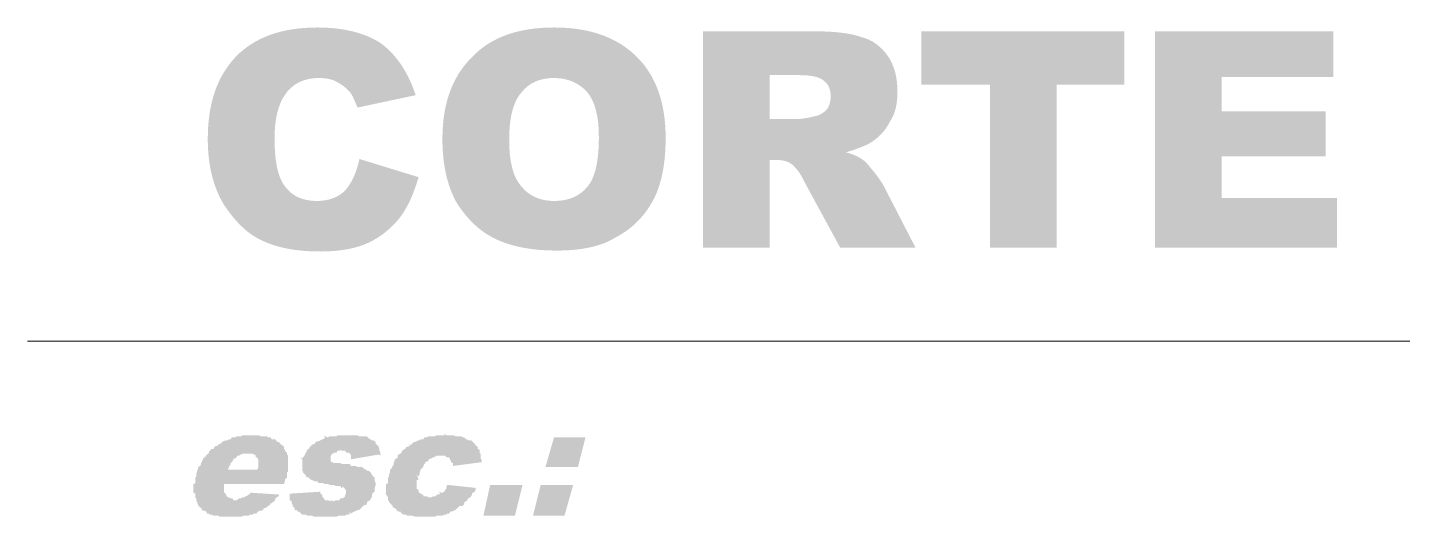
# Model space of a CAD drawing. Header units: millimetres. Extents: x 2928 to 3112, y 1220 to 1280.
# Drawn here: x 3069.379 to 3071.763, y 1231.516 to 1232.364 of the extents above; entities that cross this region are included whole.
import ezdxf

# ---------------------------------------------------------------- set-up
doc = ezdxf.new("R2010")
doc.units = ezdxf.units.MM

msp = doc.modelspace()

# ---------------------------------------------------------------- hatches: boundary and pattern name
at = {"true_color": 0x000007}
h = msp.add_hatch(color=7, dxfattribs=at)
edge = h.paths.add_edge_path()
edge.add_line((3069.95443, 1232.13576), (3070.05698, 1232.10434))
edge.add_spline(control_points=[(3070.05698, 1232.10434), (3070.04871, 1232.07622), (3070.03878, 1232.05307), (3070.0239, 1232.03322), (3070.0239, 1232.03322), (3070.00901, 1232.01502), (3069.99082, 1232.00014), (3069.96931, 1231.99021), (3069.96931, 1231.99021), (3069.94781, 1231.98029), (3069.91969, 1231.97533), (3069.88661, 1231.97533), (3069.88661, 1231.97533), (3069.84526, 1231.97533), (3069.81218, 1231.98194), (3069.78738, 1231.99352), (3069.78738, 1231.99352), (3069.76091, 1232.0051), (3069.73941, 1232.0266), (3069.71956, 1232.05637), (3069.71956, 1232.05637), (3069.70137, 1232.08615), (3069.69144, 1232.12419), (3069.69144, 1232.1705), (3069.69144, 1232.1705), (3069.69144, 1232.23335), (3069.70798, 1232.27966), (3069.74106, 1232.3144), (3069.74106, 1232.3144), (3069.77414, 1232.34748), (3069.82045, 1232.36402), (3069.88165, 1232.36402), (3069.88165, 1232.36402), (3069.92796, 1232.36402), (3069.96601, 1232.35409), (3069.99247, 1232.3359), (3069.99247, 1232.3359), (3070.01893, 1232.31605), (3070.03878, 1232.28628), (3070.05201, 1232.24658)], knot_values=[0, 0, 0, 0, 0.025, 0.025, 0.025, 0.025, 0.05, 0.05, 0.05, 0.05, 0.075, 0.075, 0.075, 0.075, 0.1, 0.1, 0.1, 0.1, 0.125, 0.125, 0.125, 0.125, 0.15, 0.15, 0.15, 0.15, 0.175, 0.175, 0.175, 0.175, 0.2, 0.2, 0.2, 0.2, 0.225, 0.225, 0.225, 0.225, 1, 1, 1, 1], degree=3, periodic=0)
edge.add_line((3070.05201, 1232.24658), (3069.95112, 1232.22508))
edge.add_spline(control_points=[(3069.95112, 1232.22508), (3069.94616, 1232.23666), (3069.94285, 1232.24493), (3069.93954, 1232.24989), (3069.93954, 1232.24989), (3069.93293, 1232.25816), (3069.92466, 1232.26478), (3069.91473, 1232.26974), (3069.91473, 1232.26974), (3069.90646, 1232.2747), (3069.89488, 1232.27635), (3069.88331, 1232.27635), (3069.88331, 1232.27635), (3069.8585, 1232.27635), (3069.83699, 1232.26643), (3069.82376, 1232.24493), (3069.82376, 1232.24493), (3069.81384, 1232.23004), (3069.80722, 1232.20523), (3069.80722, 1232.17215), (3069.80722, 1232.17215), (3069.80722, 1232.12915), (3069.81384, 1232.10103), (3069.82707, 1232.08615), (3069.82707, 1232.08615), (3069.83865, 1232.07126), (3069.85684, 1232.06299), (3069.88, 1232.06299), (3069.88, 1232.06299), (3069.9015, 1232.06299), (3069.91804, 1232.06961), (3069.92962, 1232.08118), (3069.92962, 1232.08118), (3069.9412, 1232.09441), (3069.94947, 1232.11261), (3069.95443, 1232.13576)], knot_values=[0, 0, 0, 0, 0.0277778, 0.0277778, 0.0277778, 0.0277778, 0.0555556, 0.0555556, 0.0555556, 0.0555556, 0.0833333, 0.0833333, 0.0833333, 0.0833333, 0.1111111, 0.1111111, 0.1111111, 0.1111111, 0.1388889, 0.1388889, 0.1388889, 0.1388889, 0.1666667, 0.1666667, 0.1666667, 0.1666667, 0.1944444, 0.1944444, 0.1944444, 0.1944444, 0.2222222, 0.2222222, 0.2222222, 0.2222222, 1, 1, 1, 1], degree=3, periodic=0)
edge = h.paths.add_edge_path()
edge.add_spline(control_points=[(3070.09832, 1232.1705), (3070.09832, 1232.2317), (3070.11486, 1232.27801), (3070.1496, 1232.31274), (3070.1496, 1232.31274), (3070.18268, 1232.34748), (3070.23064, 1232.36402), (3070.29184, 1232.36402), (3070.29184, 1232.36402), (3070.35304, 1232.36402), (3070.401, 1232.34748), (3070.43574, 1232.31274), (3070.43574, 1232.31274), (3070.46882, 1232.27966), (3070.48536, 1232.23335), (3070.48536, 1232.17215), (3070.48536, 1232.17215), (3070.48536, 1232.12915), (3070.47874, 1232.09276), (3070.46386, 1232.06464), (3070.46386, 1232.06464), (3070.44897, 1232.03653), (3070.42747, 1232.01502), (3070.39935, 1232.00014), (3070.39935, 1232.00014), (3070.37289, 1231.9836), (3070.33815, 1231.97698), (3070.2968, 1231.97698), (3070.2968, 1231.97698), (3070.2538, 1231.97698), (3070.21907, 1231.9836), (3070.19095, 1231.99683), (3070.19095, 1231.99683), (3070.16283, 1232.01006), (3070.14133, 1232.03156), (3070.12313, 1232.05968), (3070.12313, 1232.05968), (3070.10659, 1232.08945), (3070.09832, 1232.12584), (3070.09832, 1232.1705)], knot_values=[0, 0, 0, 0, 0.025, 0.025, 0.025, 0.025, 0.05, 0.05, 0.05, 0.05, 0.075, 0.075, 0.075, 0.075, 0.1, 0.1, 0.1, 0.1, 0.125, 0.125, 0.125, 0.125, 0.15, 0.15, 0.15, 0.15, 0.175, 0.175, 0.175, 0.175, 0.2, 0.2, 0.2, 0.2, 0.225, 0.225, 0.225, 0.225, 1, 1, 1, 1], degree=3, periodic=0)
edge = h.paths.add_edge_path()
edge.add_spline(control_points=[(3070.2141, 1232.16884), (3070.2141, 1232.1308), (3070.22072, 1232.10434), (3070.23561, 1232.0878), (3070.23561, 1232.0878), (3070.24884, 1232.07126), (3070.26869, 1232.06299), (3070.29184, 1232.06299), (3070.29184, 1232.06299), (3070.31665, 1232.06299), (3070.3365, 1232.07126), (3070.34973, 1232.0878), (3070.34973, 1232.0878), (3070.36296, 1232.10268), (3070.36958, 1232.13246), (3070.36958, 1232.17381), (3070.36958, 1232.17381), (3070.36958, 1232.21019), (3070.36296, 1232.235), (3070.34973, 1232.25154), (3070.34973, 1232.25154), (3070.33485, 1232.26808), (3070.315, 1232.27635), (3070.29184, 1232.27635), (3070.29184, 1232.27635), (3070.26703, 1232.27635), (3070.24884, 1232.26808), (3070.23561, 1232.25154), (3070.23561, 1232.25154), (3070.22072, 1232.235), (3070.2141, 1232.20689), (3070.2141, 1232.16884)], knot_values=[0, 0, 0, 0, 0.03125, 0.03125, 0.03125, 0.03125, 0.0625, 0.0625, 0.0625, 0.0625, 0.09375, 0.09375, 0.09375, 0.09375, 0.125, 0.125, 0.125, 0.125, 0.15625, 0.15625, 0.15625, 0.15625, 0.1875, 0.1875, 0.1875, 0.1875, 0.21875, 0.21875, 0.21875, 0.21875, 1, 1, 1, 1], degree=3, periodic=0)
edge = h.paths.add_edge_path()
edge.add_line((3070.54986, 1231.98194), (3070.54986, 1232.3574))
edge.add_line((3070.54986, 1232.3574), (3070.74338, 1232.3574))
edge.add_spline(control_points=[(3070.74338, 1232.3574), (3070.77811, 1232.3574), (3070.80623, 1232.35409), (3070.82443, 1232.34748), (3070.82443, 1232.34748), (3070.84427, 1232.34251), (3070.85916, 1232.33094), (3070.87074, 1232.3144), (3070.87074, 1232.3144), (3070.88232, 1232.29786), (3070.88728, 1232.27635), (3070.88728, 1232.2532), (3070.88728, 1232.2532), (3070.88728, 1232.2317), (3070.88397, 1232.21516), (3070.87405, 1232.20027), (3070.87405, 1232.20027), (3070.86578, 1232.18373), (3070.8542, 1232.17215), (3070.83766, 1232.16223), (3070.83766, 1232.16223), (3070.82773, 1232.15727), (3070.8145, 1232.1523), (3070.79796, 1232.14734), (3070.79796, 1232.14734), (3070.81119, 1232.14403), (3070.82112, 1232.13907), (3070.82773, 1232.13411), (3070.82773, 1232.13411), (3070.8327, 1232.1308), (3070.83766, 1232.12419), (3070.84593, 1232.11426), (3070.84593, 1232.11426), (3070.8542, 1232.10434), (3070.85916, 1232.09607), (3070.86247, 1232.09111)], knot_values=[0, 0, 0, 0, 0.0277778, 0.0277778, 0.0277778, 0.0277778, 0.0555556, 0.0555556, 0.0555556, 0.0555556, 0.0833333, 0.0833333, 0.0833333, 0.0833333, 0.1111111, 0.1111111, 0.1111111, 0.1111111, 0.1388889, 0.1388889, 0.1388889, 0.1388889, 0.1666667, 0.1666667, 0.1666667, 0.1666667, 0.1944444, 0.1944444, 0.1944444, 0.1944444, 0.2222222, 0.2222222, 0.2222222, 0.2222222, 1, 1, 1, 1], degree=3, periodic=0)
edge.add_line((3070.86247, 1232.09111), (3070.9187, 1231.98194))
edge.add_line((3070.9187, 1231.98194), (3070.78804, 1231.98194))
edge.add_line((3070.78804, 1231.98194), (3070.72519, 1232.09772))
edge.add_spline(control_points=[(3070.72519, 1232.09772), (3070.71857, 1232.11261), (3070.7103, 1232.12088), (3070.70534, 1232.12584), (3070.70534, 1232.12584), (3070.69707, 1232.13246), (3070.68714, 1232.13411), (3070.67722, 1232.13411)], knot_values=[0, 0, 0, 0, 0.125, 0.125, 0.125, 0.125, 1, 1, 1, 1], degree=3, periodic=0)
edge.add_line((3070.67722, 1232.13411), (3070.66564, 1232.13411))
edge.add_line((3070.66564, 1232.13411), (3070.66564, 1231.98194))
edge.add_line((3070.66564, 1231.98194), (3070.54986, 1231.98194))
edge = h.paths.add_edge_path()
edge.add_line((3070.66564, 1232.20523), (3070.71526, 1232.20523))
edge.add_spline(control_points=[(3070.71526, 1232.20523), (3070.72022, 1232.20523), (3070.73015, 1232.20689), (3070.74503, 1232.21019), (3070.74503, 1232.21019), (3070.7533, 1232.21185), (3070.75992, 1232.21681), (3070.76488, 1232.22177), (3070.76488, 1232.22177), (3070.76984, 1232.22839), (3070.7715, 1232.23666), (3070.7715, 1232.24493), (3070.7715, 1232.24493), (3070.7715, 1232.25651), (3070.76819, 1232.26478), (3070.75992, 1232.27139), (3070.75992, 1232.27139), (3070.7533, 1232.27801), (3070.73842, 1232.28132), (3070.71692, 1232.28132)], knot_values=[0, 0, 0, 0, 0.05, 0.05, 0.05, 0.05, 0.1, 0.1, 0.1, 0.1, 0.15, 0.15, 0.15, 0.15, 0.2, 0.2, 0.2, 0.2, 1, 1, 1, 1], degree=3, periodic=0)
edge.add_line((3070.71692, 1232.28132), (3070.66564, 1232.28132))
edge.add_line((3070.66564, 1232.28132), (3070.66564, 1232.20523))
h.paths.add_polyline_path([(3070.92863, 1232.3574), (3071.28093, 1232.3574), (3071.28093, 1232.26478), (3071.16349, 1232.26478), (3071.16349, 1231.98194), (3071.04771, 1231.98194), (3071.04771, 1232.26478), (3070.92863, 1232.26478)])
h.paths.add_polyline_path([(3071.33385, 1232.3574), (3071.64315, 1232.3574), (3071.64315, 1232.27801), (3071.44963, 1232.27801), (3071.44963, 1232.21846), (3071.62992, 1232.21846), (3071.62992, 1232.14073), (3071.44963, 1232.14073), (3071.44963, 1232.06795), (3071.64977, 1232.06795), (3071.64977, 1231.98194), (3071.33385, 1231.98194)])
h.paths.add_polyline_path([(3071.88629, 1232.3574), (3072.00207, 1232.3574), (3072.00207, 1232.07457), (3072.18235, 1232.07457), (3072.18235, 1231.98194), (3071.88629, 1231.98194)])
edge = h.paths.add_edge_path()
edge.add_spline(control_points=[(3072.22039, 1232.1705), (3072.22039, 1232.2317), (3072.23693, 1232.27801), (3072.27167, 1232.31274), (3072.27167, 1232.31274), (3072.30475, 1232.34748), (3072.35271, 1232.36402), (3072.41391, 1232.36402), (3072.41391, 1232.36402), (3072.47511, 1232.36402), (3072.52473, 1232.34748), (3072.55781, 1232.31274), (3072.55781, 1232.31274), (3072.59089, 1232.27966), (3072.60908, 1232.23335), (3072.60908, 1232.17215), (3072.60908, 1232.17215), (3072.60908, 1232.12915), (3072.60081, 1232.09276), (3072.58592, 1232.06464), (3072.58592, 1232.06464), (3072.57104, 1232.03653), (3072.54954, 1232.01502), (3072.52307, 1232.00014), (3072.52307, 1232.00014), (3072.49495, 1231.9836), (3072.46022, 1231.97698), (3072.41887, 1231.97698), (3072.41887, 1231.97698), (3072.37587, 1231.97698), (3072.34113, 1231.9836), (3072.31302, 1231.99683), (3072.31302, 1231.99683), (3072.2849, 1232.01006), (3072.2634, 1232.03156), (3072.2452, 1232.05968), (3072.2452, 1232.05968), (3072.22866, 1232.08945), (3072.22039, 1232.12584), (3072.22039, 1232.1705)], knot_values=[0, 0, 0, 0, 0.025, 0.025, 0.025, 0.025, 0.05, 0.05, 0.05, 0.05, 0.075, 0.075, 0.075, 0.075, 0.1, 0.1, 0.1, 0.1, 0.125, 0.125, 0.125, 0.125, 0.15, 0.15, 0.15, 0.15, 0.175, 0.175, 0.175, 0.175, 0.2, 0.2, 0.2, 0.2, 0.225, 0.225, 0.225, 0.225, 1, 1, 1, 1], degree=3, periodic=0)
edge = h.paths.add_edge_path()
edge.add_spline(control_points=[(3072.33617, 1232.16884), (3072.33617, 1232.1308), (3072.34279, 1232.10434), (3072.35767, 1232.0878), (3072.35767, 1232.0878), (3072.3709, 1232.07126), (3072.39075, 1232.06299), (3072.41391, 1232.06299), (3072.41391, 1232.06299), (3072.43872, 1232.06299), (3072.45857, 1232.07126), (3072.4718, 1232.0878), (3072.4718, 1232.0878), (3072.48503, 1232.10268), (3072.4933, 1232.13246), (3072.4933, 1232.17381), (3072.4933, 1232.17381), (3072.4933, 1232.21019), (3072.48503, 1232.235), (3072.4718, 1232.25154), (3072.4718, 1232.25154), (3072.45691, 1232.26808), (3072.43706, 1232.27635), (3072.41391, 1232.27635), (3072.41391, 1232.27635), (3072.39075, 1232.27635), (3072.3709, 1232.26808), (3072.35767, 1232.25154), (3072.35767, 1232.25154), (3072.34279, 1232.235), (3072.33617, 1232.20689), (3072.33617, 1232.16884)], knot_values=[0, 0, 0, 0, 0.03125, 0.03125, 0.03125, 0.03125, 0.0625, 0.0625, 0.0625, 0.0625, 0.09375, 0.09375, 0.09375, 0.09375, 0.125, 0.125, 0.125, 0.125, 0.15625, 0.15625, 0.15625, 0.15625, 0.1875, 0.1875, 0.1875, 0.1875, 0.21875, 0.21875, 0.21875, 0.21875, 1, 1, 1, 1], degree=3, periodic=0)
h.paths.add_polyline_path([(3072.67193, 1232.3574), (3072.77944, 1232.3574), (3072.92003, 1232.15065), (3072.92003, 1232.3574), (3073.02919, 1232.3574), (3073.02919, 1231.98194), (3072.92003, 1231.98194), (3072.77944, 1232.18869), (3072.77944, 1231.98194), (3072.67193, 1231.98194)])
edge = h.paths.add_edge_path()
edge.add_line((3073.29548, 1232.11757), (3073.29548, 1232.19696))
edge.add_line((3073.29548, 1232.19696), (3073.47412, 1232.19696))
edge.add_line((3073.47412, 1232.19696), (3073.47412, 1232.03653))
edge.add_spline(control_points=[(3073.47412, 1232.03653), (3073.43938, 1232.01337), (3073.40961, 1231.99683), (3073.38315, 1231.98856), (3073.38315, 1231.98856), (3073.35668, 1231.98029), (3073.32526, 1231.97698), (3073.28887, 1231.97698), (3073.28887, 1231.97698), (3073.24421, 1231.97698), (3073.20782, 1231.9836), (3073.17971, 1231.99848), (3073.17971, 1231.99848), (3073.15324, 1232.01502), (3073.13009, 1232.03653), (3073.1152, 1232.0663), (3073.1152, 1232.0663), (3073.10031, 1232.09607), (3073.09204, 1232.1308), (3073.09204, 1232.1705), (3073.09204, 1232.1705), (3073.09204, 1232.21019), (3073.10031, 1232.24658), (3073.11685, 1232.27635), (3073.11685, 1232.27635), (3073.13505, 1232.30613), (3073.15986, 1232.32928), (3073.19128, 1232.34582), (3073.19128, 1232.34582), (3073.21775, 1232.3574), (3073.25083, 1232.36402), (3073.29383, 1232.36402), (3073.29383, 1232.36402), (3073.33518, 1232.36402), (3073.36661, 1232.36071), (3073.38645, 1232.35244), (3073.38645, 1232.35244), (3073.40796, 1232.34417), (3073.4245, 1232.33259), (3073.43773, 1232.3177), (3073.43773, 1232.3177), (3073.45096, 1232.30116), (3073.46254, 1232.28132), (3073.46915, 1232.25816)], knot_values=[0, 0, 0, 0, 0.0227273, 0.0227273, 0.0227273, 0.0227273, 0.0454545, 0.0454545, 0.0454545, 0.0454545, 0.0681818, 0.0681818, 0.0681818, 0.0681818, 0.0909091, 0.0909091, 0.0909091, 0.0909091, 0.1136364, 0.1136364, 0.1136364, 0.1136364, 0.1363636, 0.1363636, 0.1363636, 0.1363636, 0.1590909, 0.1590909, 0.1590909, 0.1590909, 0.1818182, 0.1818182, 0.1818182, 0.1818182, 0.2045455, 0.2045455, 0.2045455, 0.2045455, 0.2272727, 0.2272727, 0.2272727, 0.2272727, 1, 1, 1, 1], degree=3, periodic=0)
edge.add_line((3073.46915, 1232.25816), (3073.35668, 1232.23831))
edge.add_spline(control_points=[(3073.35668, 1232.23831), (3073.35172, 1232.25154), (3073.3451, 1232.26312), (3073.33353, 1232.26974), (3073.33353, 1232.26974), (3073.32195, 1232.27801), (3073.30872, 1232.28132), (3073.29218, 1232.28132), (3073.29218, 1232.28132), (3073.26571, 1232.28132), (3073.24586, 1232.27305), (3073.23098, 1232.25485), (3073.23098, 1232.25485), (3073.21609, 1232.23666), (3073.20782, 1232.21019), (3073.20782, 1232.1705), (3073.20782, 1232.1705), (3073.20782, 1232.1308), (3073.21609, 1232.10103), (3073.23098, 1232.08449), (3073.23098, 1232.08449), (3073.24586, 1232.0663), (3073.26737, 1232.05803), (3073.29548, 1232.05803), (3073.29548, 1232.05803), (3073.30706, 1232.05803), (3073.32029, 1232.05968), (3073.33187, 1232.06464), (3073.33187, 1232.06464), (3073.34345, 1232.06795), (3073.35668, 1232.07457), (3073.37157, 1232.08284)], knot_values=[0, 0, 0, 0, 0.03125, 0.03125, 0.03125, 0.03125, 0.0625, 0.0625, 0.0625, 0.0625, 0.09375, 0.09375, 0.09375, 0.09375, 0.125, 0.125, 0.125, 0.125, 0.15625, 0.15625, 0.15625, 0.15625, 0.1875, 0.1875, 0.1875, 0.1875, 0.21875, 0.21875, 0.21875, 0.21875, 1, 1, 1, 1], degree=3, periodic=0)
edge.add_line((3073.37157, 1232.08284), (3073.37157, 1232.11757))
edge.add_line((3073.37157, 1232.11757), (3073.29548, 1232.11757))
h.paths.add_polyline_path([(3073.54689, 1232.3574), (3073.66267, 1232.3574), (3073.66267, 1231.98194), (3073.54689, 1231.98194)])
h.paths.add_polyline_path([(3073.72056, 1232.3574), (3074.0712, 1232.3574), (3074.0712, 1232.26478), (3073.95377, 1232.26478), (3073.95377, 1231.98194), (3073.83799, 1231.98194), (3073.83799, 1232.26478), (3073.72056, 1232.26478)])
edge = h.paths.add_edge_path()
edge.add_line((3074.36727, 1232.3574), (3074.48305, 1232.3574))
edge.add_line((3074.48305, 1232.3574), (3074.48305, 1232.13411))
edge.add_spline(control_points=[(3074.48305, 1232.13411), (3074.48305, 1232.11261), (3074.47974, 1232.09111), (3074.47312, 1232.07126), (3074.47312, 1232.07126), (3074.46651, 1232.05141), (3074.45493, 1232.03487), (3074.44004, 1232.01999), (3074.44004, 1232.01999), (3074.42516, 1232.0051), (3074.41027, 1231.99518), (3074.39373, 1231.98856), (3074.39373, 1231.98856), (3074.37223, 1231.98029), (3074.34411, 1231.97533), (3074.31269, 1231.97533), (3074.31269, 1231.97533), (3074.29449, 1231.97533), (3074.27465, 1231.97698), (3074.25314, 1231.98029), (3074.25314, 1231.98029), (3074.23164, 1231.98194), (3074.21345, 1231.98691), (3074.19856, 1231.99518), (3074.19856, 1231.99518), (3074.18533, 1232.00345), (3074.1721, 1232.01337), (3074.15887, 1232.0266), (3074.15887, 1232.0266), (3074.14729, 1232.04149), (3074.13902, 1232.05637), (3074.13571, 1232.07126), (3074.13571, 1232.07126), (3074.12744, 1232.09441), (3074.12413, 1232.11592), (3074.12413, 1232.13411)], knot_values=[0, 0, 0, 0, 0.0277778, 0.0277778, 0.0277778, 0.0277778, 0.0555556, 0.0555556, 0.0555556, 0.0555556, 0.0833333, 0.0833333, 0.0833333, 0.0833333, 0.1111111, 0.1111111, 0.1111111, 0.1111111, 0.1388889, 0.1388889, 0.1388889, 0.1388889, 0.1666667, 0.1666667, 0.1666667, 0.1666667, 0.1944444, 0.1944444, 0.1944444, 0.1944444, 0.2222222, 0.2222222, 0.2222222, 0.2222222, 1, 1, 1, 1], degree=3, periodic=0)
edge.add_line((3074.12413, 1232.13411), (3074.12413, 1232.3574))
edge.add_line((3074.12413, 1232.3574), (3074.23991, 1232.3574))
edge.add_line((3074.23991, 1232.3574), (3074.23991, 1232.12915))
edge.add_spline(control_points=[(3074.23991, 1232.12915), (3074.23991, 1232.10765), (3074.24487, 1232.09276), (3074.25645, 1232.08118), (3074.25645, 1232.08118), (3074.26803, 1232.06961), (3074.28292, 1232.06299), (3074.30442, 1232.06299), (3074.30442, 1232.06299), (3074.32427, 1232.06299), (3074.33915, 1232.06961), (3074.35073, 1232.08118), (3074.35073, 1232.08118), (3074.36231, 1232.09111), (3074.36727, 1232.10765), (3074.36727, 1232.12915)], knot_values=[0, 0, 0, 0, 0.0625, 0.0625, 0.0625, 0.0625, 0.125, 0.125, 0.125, 0.125, 0.1875, 0.1875, 0.1875, 0.1875, 1, 1, 1, 1], degree=3, periodic=0)
edge.add_line((3074.36727, 1232.12915), (3074.36727, 1232.3574))
edge = h.paths.add_edge_path()
edge.add_line((3074.56079, 1232.3574), (3074.7328, 1232.3574))
edge.add_spline(control_points=[(3074.7328, 1232.3574), (3074.76753, 1232.3574), (3074.794, 1232.35244), (3074.8155, 1232.34417), (3074.8155, 1232.34417), (3074.837, 1232.33424), (3074.85354, 1232.32101), (3074.86677, 1232.30447), (3074.86677, 1232.30447), (3074.88166, 1232.28628), (3074.89158, 1232.26643), (3074.89655, 1232.24327), (3074.89655, 1232.24327), (3074.90316, 1232.22177), (3074.90647, 1232.19696), (3074.90647, 1232.1705), (3074.90647, 1232.1705), (3074.90647, 1232.1308), (3074.90151, 1232.09938), (3074.89324, 1232.07788), (3074.89324, 1232.07788), (3074.88331, 1232.05637), (3074.87008, 1232.03818), (3074.8552, 1232.02329), (3074.8552, 1232.02329), (3074.83866, 1232.00841), (3074.82046, 1231.99848), (3074.80227, 1231.99352), (3074.80227, 1231.99352), (3074.77746, 1231.98691), (3074.7543, 1231.98194), (3074.7328, 1231.98194)], knot_values=[0, 0, 0, 0, 0.03125, 0.03125, 0.03125, 0.03125, 0.0625, 0.0625, 0.0625, 0.0625, 0.09375, 0.09375, 0.09375, 0.09375, 0.125, 0.125, 0.125, 0.125, 0.15625, 0.15625, 0.15625, 0.15625, 0.1875, 0.1875, 0.1875, 0.1875, 0.21875, 0.21875, 0.21875, 0.21875, 1, 1, 1, 1], degree=3, periodic=0)
edge.add_line((3074.7328, 1231.98194), (3074.56079, 1231.98194))
edge.add_line((3074.56079, 1231.98194), (3074.56079, 1232.3574))
edge = h.paths.add_edge_path()
edge.add_line((3074.67656, 1232.27305), (3074.67656, 1232.06795))
edge.add_line((3074.67656, 1232.06795), (3074.70634, 1232.06795))
edge.add_spline(control_points=[(3074.70634, 1232.06795), (3074.72949, 1232.06795), (3074.74769, 1232.07126), (3074.75761, 1232.07622), (3074.75761, 1232.07622), (3074.76753, 1232.08118), (3074.7758, 1232.09111), (3074.78077, 1232.10434), (3074.78077, 1232.10434), (3074.78738, 1232.11757), (3074.78904, 1232.13907), (3074.78904, 1232.16884), (3074.78904, 1232.16884), (3074.78904, 1232.20854), (3074.78407, 1232.23666), (3074.77084, 1232.24989), (3074.77084, 1232.24989), (3074.75761, 1232.26478), (3074.73611, 1232.27305), (3074.70634, 1232.27305)], knot_values=[0, 0, 0, 0, 0.05, 0.05, 0.05, 0.05, 0.1, 0.1, 0.1, 0.1, 0.15, 0.15, 0.15, 0.15, 0.2, 0.2, 0.2, 0.2, 1, 1, 1, 1], degree=3, periodic=0)
edge.add_line((3074.70634, 1232.27305), (3074.67656, 1232.27305))
h.paths.add_polyline_path([(3074.97097, 1232.3574), (3075.08841, 1232.3574), (3075.08841, 1231.98194), (3074.97097, 1231.98194)])
h.paths.add_polyline_path([(3075.17111, 1232.3574), (3075.28027, 1232.3574), (3075.42086, 1232.15065), (3075.42086, 1232.3574), (3075.53002, 1232.3574), (3075.53002, 1231.98194), (3075.42086, 1231.98194), (3075.28027, 1232.18869), (3075.28027, 1231.98194), (3075.17111, 1231.98194)])
h.paths.add_polyline_path([(3075.83766, 1232.0448), (3075.70535, 1232.0448), (3075.68715, 1231.98194), (3075.56806, 1231.98194), (3075.71031, 1232.3574), (3075.83601, 1232.3574), (3075.9766, 1231.98194), (3075.85586, 1231.98194)])
h.paths.add_polyline_path([(3075.81285, 1232.12584), (3075.7715, 1232.25981), (3075.73016, 1232.12584)])
h.paths.add_polyline_path([(3076.01299, 1232.3574), (3076.12877, 1232.3574), (3076.12877, 1232.07457), (3076.31071, 1232.07457), (3076.31071, 1231.98194), (3076.01299, 1231.98194)])
h = msp.add_hatch(color=7, dxfattribs=at)
h.paths.add_polyline_path([(3069.82376, 1231.57175), (3069.71956, 1231.57175), (3069.71956, 1231.5701), (3069.71956, 1231.56514), (3069.71956, 1231.56348), (3069.71956, 1231.56183), (3069.71956, 1231.55852), (3069.71956, 1231.55687), (3069.72287, 1231.55521), (3069.71956, 1231.55852), (3069.72287, 1231.55356), (3069.72452, 1231.55025), (3069.72618, 1231.5486), (3069.72783, 1231.5486), (3069.73114, 1231.54694), (3069.73279, 1231.54694), (3069.73445, 1231.54694), (3069.7361, 1231.54364), (3069.73941, 1231.54364), (3069.74106, 1231.54364), (3069.74603, 1231.54694), (3069.74768, 1231.54694), (3069.74933, 1231.54694), (3069.75099, 1231.5486), (3069.7543, 1231.5486), (3069.75595, 1231.55025), (3069.7576, 1231.55025), (3069.76257, 1231.55356), (3069.76422, 1231.55521), (3069.76587, 1231.55687), (3069.81549, 1231.55356), (3069.81384, 1231.55025), (3069.81053, 1231.5486), (3069.80888, 1231.54694), (3069.80722, 1231.54198), (3069.80391, 1231.54033), (3069.80226, 1231.53867), (3069.80061, 1231.53867), (3069.79895, 1231.53537), (3069.79565, 1231.53371), (3069.79399, 1231.53206), (3069.79234, 1231.5304), (3069.78903, 1231.5304), (3069.78738, 1231.5271), (3069.78572, 1231.52544), (3069.78076, 1231.52544), (3069.77911, 1231.52379), (3069.77745, 1231.52379), (3069.7758, 1231.52048), (3069.77249, 1231.52048), (3069.77084, 1231.52048), (3069.76918, 1231.51883), (3069.76587, 1231.51883), (3069.76422, 1231.51883), (3069.76257, 1231.51717), (3069.7576, 1231.51717), (3069.75595, 1231.51717), (3069.7543, 1231.51717), (3069.75099, 1231.51552), (3069.74768, 1231.51552), (3069.74603, 1231.51552), (3069.74106, 1231.51552), (3069.73941, 1231.51552), (3069.7361, 1231.51552), (3069.73279, 1231.51552), (3069.73114, 1231.51552), (3069.72618, 1231.51552), (3069.72452, 1231.51552), (3069.71956, 1231.51552), (3069.71791, 1231.51552), (3069.71625, 1231.51552), (3069.71129, 1231.51552), (3069.70964, 1231.51717), (3069.70798, 1231.51717), (3069.70468, 1231.51717), (3069.70302, 1231.51717), (3069.70137, 1231.51717), (3069.69806, 1231.51883), (3069.69641, 1231.51883), (3069.69475, 1231.51883), (3069.6931, 1231.52048), (3069.68979, 1231.52048), (3069.68979, 1231.52379), (3069.68814, 1231.52379), (3069.68648, 1231.52544), (3069.68317, 1231.52544), (3069.68152, 1231.5271), (3069.67987, 1231.5304), (3069.67656, 1231.53206), (3069.67821, 1231.53206), (3069.6749, 1231.53371), (3069.6749, 1231.53537), (3069.67325, 1231.53867), (3069.67325, 1231.54033), (3069.6716, 1231.54198), (3069.6716, 1231.54364), (3069.6716, 1231.54694), (3069.66994, 1231.5486), (3069.66994, 1231.55025), (3069.66994, 1231.55356), (3069.66994, 1231.55521), (3069.66663, 1231.55687), (3069.66663, 1231.55852), (3069.66663, 1231.56183), (3069.66663, 1231.56514), (3069.66663, 1231.56845), (3069.66663, 1231.5701), (3069.66663, 1231.57175), (3069.66994, 1231.57341), (3069.66994, 1231.57837), (3069.66994, 1231.58002), (3069.66994, 1231.58333), (3069.6716, 1231.58499), (3069.6716, 1231.58829), (3069.6716, 1231.5916), (3069.67325, 1231.59326), (3069.67325, 1231.59491), (3069.6749, 1231.59987), (3069.6749, 1231.60153), (3069.67821, 1231.60318), (3069.67987, 1231.60649), (3069.67987, 1231.60814), (3069.68152, 1231.61145), (3069.68317, 1231.61476), (3069.68317, 1231.61641), (3069.68648, 1231.61807), (3069.68814, 1231.62137), (3069.68979, 1231.62303), (3069.6931, 1231.62468), (3069.6931, 1231.62634), (3069.69475, 1231.62964), (3069.69641, 1231.6313), (3069.69806, 1231.63295), (3069.70137, 1231.63295), (3069.70302, 1231.63626), (3069.70468, 1231.63791), (3069.70798, 1231.63791), (3069.70964, 1231.63957), (3069.71129, 1231.64122), (3069.71295, 1231.64122), (3069.71625, 1231.64453), (3069.71791, 1231.64618), (3069.71956, 1231.64618), (3069.72287, 1231.64784), (3069.72618, 1231.64784), (3069.72783, 1231.64949), (3069.73114, 1231.64949), (3069.73279, 1231.6528), (3069.73445, 1231.6528), (3069.73941, 1231.6528), (3069.74106, 1231.65445), (3069.74272, 1231.65445), (3069.74603, 1231.65445), (3069.74933, 1231.65445), (3069.75099, 1231.65611), (3069.7543, 1231.65611), (3069.7576, 1231.65611), (3069.76091, 1231.65611), (3069.76422, 1231.65611), (3069.76587, 1231.65611), (3069.76918, 1231.65611), (3069.77249, 1231.65611), (3069.7758, 1231.65611), (3069.77911, 1231.65611), (3069.78076, 1231.65611), (3069.78407, 1231.65445), (3069.78572, 1231.65445), (3069.78903, 1231.65445), (3069.79234, 1231.65445), (3069.79399, 1231.65445), (3069.79565, 1231.6528), (3069.79895, 1231.6528), (3069.80061, 1231.6528), (3069.80226, 1231.64949), (3069.80391, 1231.64949), (3069.80722, 1231.64949), (3069.80888, 1231.64784), (3069.80557, 1231.65115), (3069.81053, 1231.64784), (3069.81053, 1231.64618), (3069.81384, 1231.64453), (3069.81549, 1231.64453), (3069.81715, 1231.64122), (3069.8188, 1231.63957), (3069.81549, 1231.64288), (3069.82211, 1231.63791), (3069.82376, 1231.63626), (3069.82376, 1231.63295), (3069.82542, 1231.6313), (3069.82542, 1231.62964), (3069.82872, 1231.62634), (3069.82872, 1231.62468), (3069.82872, 1231.62303), (3069.82542, 1231.62634), (3069.83038, 1231.62137), (3069.83038, 1231.61807), (3069.83038, 1231.61641), (3069.83038, 1231.61476), (3069.83038, 1231.61145), (3069.83038, 1231.6098), (3069.83038, 1231.60649), (3069.83038, 1231.60318), (3069.83038, 1231.60153), (3069.83038, 1231.59987), (3069.83038, 1231.59656), (3069.83038, 1231.59326), (3069.82872, 1231.5916), (3069.82872, 1231.58829), (3069.82872, 1231.58499), (3069.82872, 1231.58333), (3069.82542, 1231.58002), (3069.82542, 1231.57837)])
h.paths.add_polyline_path([(3069.77745, 1231.59656), (3069.77911, 1231.60153), (3069.77911, 1231.60318), (3069.77911, 1231.60649), (3069.77911, 1231.6098), (3069.77911, 1231.61145), (3069.77911, 1231.61476), (3069.77745, 1231.61641), (3069.77414, 1231.61972), (3069.7758, 1231.61807), (3069.77249, 1231.62137), (3069.7758, 1231.62137), (3069.77249, 1231.62303), (3069.77084, 1231.62303), (3069.76918, 1231.62468), (3069.76587, 1231.62468), (3069.76422, 1231.62468), (3069.76257, 1231.62468), (3069.76091, 1231.62468), (3069.7576, 1231.62468), (3069.75595, 1231.62468), (3069.75099, 1231.62468), (3069.74933, 1231.62303), (3069.74768, 1231.62303), (3069.74603, 1231.62137), (3069.74272, 1231.62137), (3069.74106, 1231.61807), (3069.73941, 1231.61641), (3069.7361, 1231.61641), (3069.7361, 1231.61476), (3069.73445, 1231.61145), (3069.73279, 1231.6098), (3069.73114, 1231.60814), (3069.73114, 1231.60649), (3069.72783, 1231.60153), (3069.72783, 1231.59987), (3069.72618, 1231.59656)])
for points in [[(3069.83369, 1231.55521), (3069.88661, 1231.55852), (3069.88661, 1231.55687), (3069.88661, 1231.55521), (3069.88992, 1231.55356), (3069.88992, 1231.55025), (3069.89158, 1231.5486), (3069.89158, 1231.54694), (3069.89323, 1231.54694), (3069.88992, 1231.55025), (3069.89488, 1231.54364), (3069.89819, 1231.54364), (3069.89985, 1231.54364), (3069.90481, 1231.54198), (3069.90646, 1231.54198), (3069.90315, 1231.54529), (3069.90977, 1231.54198), (3069.91308, 1231.54364), (3069.91473, 1231.54364), (3069.91969, 1231.54364), (3069.92135, 1231.54694), (3069.923, 1231.54694), (3069.92466, 1231.54694), (3069.92796, 1231.5486), (3069.92962, 1231.55025), (3069.92962, 1231.55356), (3069.93127, 1231.55521), (3069.93127, 1231.55852), (3069.93127, 1231.56183), (3069.92962, 1231.56183), (3069.92962, 1231.56348), (3069.92796, 1231.56514), (3069.92466, 1231.56845), (3069.92466, 1231.56514), (3069.923, 1231.56514), (3069.92135, 1231.56845), (3069.91969, 1231.56845), (3069.91639, 1231.56845), (3069.91308, 1231.56845), (3069.90977, 1231.5701), (3069.90646, 1231.5701), (3069.90481, 1231.5701), (3069.89985, 1231.57175), (3069.89819, 1231.57175), (3069.89323, 1231.57175), (3069.89158, 1231.57341), (3069.88992, 1231.57341), (3069.88496, 1231.57341), (3069.88331, 1231.57341), (3069.88165, 1231.57672), (3069.87834, 1231.57672), (3069.87669, 1231.57672), (3069.87504, 1231.57672), (3069.87504, 1231.57837), (3069.87173, 1231.57837), (3069.86842, 1231.58168), (3069.87007, 1231.58002), (3069.86842, 1231.58002), (3069.86677, 1231.58333), (3069.86346, 1231.58333), (3069.8618, 1231.58499), (3069.8618, 1231.58664), (3069.86015, 1231.58829), (3069.85684, 1231.5916), (3069.85684, 1231.59326), (3069.85519, 1231.59491), (3069.85519, 1231.59656), (3069.85519, 1231.59987), (3069.85519, 1231.60153), (3069.85519, 1231.60318), (3069.85519, 1231.60649), (3069.85519, 1231.60814), (3069.85519, 1231.61145), (3069.85519, 1231.61476), (3069.85188, 1231.61807), (3069.85684, 1231.61641), (3069.85684, 1231.61807), (3069.86015, 1231.62303), (3069.86015, 1231.62468), (3069.8618, 1231.62634), (3069.86346, 1231.62964), (3069.86346, 1231.6313), (3069.86677, 1231.63295), (3069.86842, 1231.63626), (3069.87007, 1231.63791), (3069.87173, 1231.63957), (3069.87504, 1231.64122), (3069.87669, 1231.64122), (3069.87834, 1231.64453), (3069.88165, 1231.64618), (3069.88331, 1231.64618), (3069.88661, 1231.64784), (3069.88992, 1231.64949), (3069.89158, 1231.64949), (3069.89488, 1231.6528), (3069.89323, 1231.65611), (3069.89819, 1231.6528), (3069.89985, 1231.6528), (3069.9015, 1231.65445), (3069.90481, 1231.65445), (3069.90646, 1231.65445), (3069.90812, 1231.65445), (3069.91308, 1231.65445), (3069.91473, 1231.65445), (3069.91639, 1231.65611), (3069.92135, 1231.65611), (3069.923, 1231.65611), (3069.92466, 1231.65611), (3069.92962, 1231.65611), (3069.93127, 1231.65611), (3069.93458, 1231.65611), (3069.93623, 1231.65611), (3069.93954, 1231.65611), (3069.94285, 1231.65611), (3069.94616, 1231.65611), (3069.94781, 1231.65611), (3069.95112, 1231.65611), (3069.95443, 1231.65445), (3069.95774, 1231.65445), (3069.95939, 1231.65445), (3069.96104, 1231.65445), (3069.9627, 1231.65445), (3069.96601, 1231.65445), (3069.96766, 1231.6528), (3069.96435, 1231.65611), (3069.96931, 1231.6528), (3069.97262, 1231.64949), (3069.97428, 1231.64949), (3069.97593, 1231.64784), (3069.97758, 1231.64784), (3069.98089, 1231.64618), (3069.98255, 1231.64453), (3069.98255, 1231.64122), (3069.9842, 1231.64122), (3069.9842, 1231.63957), (3069.98751, 1231.63791), (3069.98751, 1231.63626), (3069.98916, 1231.63295), (3069.98916, 1231.6313), (3069.98916, 1231.62964), (3069.99082, 1231.62634), (3069.99082, 1231.62468), (3069.99082, 1231.62137), (3069.98751, 1231.62303), (3069.93954, 1231.61476), (3069.93954, 1231.61807), (3069.93954, 1231.62137), (3069.93954, 1231.62303), (3069.93789, 1231.62468), (3069.93458, 1231.62799), (3069.93623, 1231.62634), (3069.93458, 1231.62634), (3069.93127, 1231.62634), (3069.92962, 1231.62964), (3069.92466, 1231.62964), (3069.923, 1231.62964), (3069.91969, 1231.63295), (3069.92135, 1231.62964), (3069.91639, 1231.62964), (3069.91473, 1231.62634), (3069.91308, 1231.62634), (3069.90977, 1231.62634), (3069.90977, 1231.62468), (3069.90646, 1231.62468), (3069.90646, 1231.62303), (3069.90481, 1231.62137), (3069.90481, 1231.61807), (3069.90481, 1231.61641), (3069.90481, 1231.61476), (3069.90481, 1231.61145), (3069.90646, 1231.6098), (3069.90812, 1231.6098), (3069.90481, 1231.6131), (3069.90977, 1231.60814), (3069.91308, 1231.60814), (3069.91473, 1231.60814), (3069.91969, 1231.60814), (3069.92135, 1231.60814), (3069.92466, 1231.60649), (3069.92796, 1231.60649), (3069.93127, 1231.60649), (3069.93458, 1231.60649), (3069.93789, 1231.60649), (3069.93954, 1231.60318), (3069.94285, 1231.60318), (3069.9445, 1231.60318), (3069.94781, 1231.60318), (3069.95112, 1231.60153), (3069.95277, 1231.60153), (3069.95443, 1231.60153), (3069.95774, 1231.60153), (3069.95939, 1231.59987), (3069.96104, 1231.59987), (3069.95774, 1231.60318), (3069.9627, 1231.59656), (3069.96104, 1231.59987), (3069.96601, 1231.59656), (3069.96766, 1231.59491), (3069.96931, 1231.59491), (3069.97262, 1231.59326), (3069.97428, 1231.5916), (3069.97593, 1231.58829), (3069.97262, 1231.5916), (3069.97758, 1231.58664), (3069.97758, 1231.58499), (3069.98089, 1231.58333), (3069.98089, 1231.58002), (3069.98089, 1231.57837), (3069.98089, 1231.57672), (3069.98255, 1231.57341), (3069.98255, 1231.57175), (3069.98255, 1231.5701), (3069.98089, 1231.56514), (3069.98089, 1231.56348), (3069.98089, 1231.56183), (3069.98089, 1231.55852), (3069.97758, 1231.55687), (3069.97758, 1231.55521), (3069.97593, 1231.55356), (3069.97593, 1231.5486), (3069.97428, 1231.54694), (3069.97262, 1231.54364), (3069.96931, 1231.54198), (3069.96766, 1231.54033), (3069.96766, 1231.53867), (3069.96601, 1231.53537), (3069.9627, 1231.53537), (3069.96104, 1231.53371), (3069.95939, 1231.53206), (3069.95774, 1231.5304), (3069.95443, 1231.5271), (3069.95277, 1231.5271), (3069.94781, 1231.52544), (3069.94616, 1231.52379), (3069.9445, 1231.52379), (3069.93954, 1231.52048), (3069.93623, 1231.52379), (3069.93789, 1231.52048), (3069.93623, 1231.51883), (3069.93458, 1231.51883), (3069.93127, 1231.51883), (3069.92962, 1231.51717), (3069.92466, 1231.51717), (3069.923, 1231.51717), (3069.92135, 1231.51717), (3069.91969, 1231.51717), (3069.91473, 1231.51552), (3069.91308, 1231.51552), (3069.90977, 1231.51552), (3069.90646, 1231.51552), (3069.90481, 1231.51552), (3069.89985, 1231.51552), (3069.89819, 1231.51552), (3069.89488, 1231.51552), (3069.89323, 1231.51552), (3069.88992, 1231.51552), (3069.88661, 1231.51552), (3069.88331, 1231.51552), (3069.88165, 1231.51552), (3069.87669, 1231.51552), (3069.87504, 1231.51552), (3069.87173, 1231.51717), (3069.87007, 1231.51717), (3069.86677, 1231.51717), (3069.86346, 1231.51717), (3069.8618, 1231.51883), (3069.86015, 1231.51883), (3069.85684, 1231.51883), (3069.85519, 1231.51883), (3069.85353, 1231.52048), (3069.85023, 1231.52379), (3069.85188, 1231.52379), (3069.84857, 1231.52379), (3069.84526, 1231.5271), (3069.84692, 1231.52544), (3069.84361, 1231.52875), (3069.84526, 1231.5271), (3069.84196, 1231.5271), (3069.84196, 1231.5304), (3069.8403, 1231.53206), (3069.83865, 1231.53371), (3069.83865, 1231.53537), (3069.83699, 1231.53867), (3069.83699, 1231.54033), (3069.83699, 1231.54198), (3069.83369, 1231.54364), (3069.83369, 1231.54694), (3069.83369, 1231.5486), (3069.83369, 1231.55025), (3069.83369, 1231.55356), (3069.83369, 1231.55521), (3069.83038, 1231.55852)], [(3070.1099, 1231.5701), (3070.15621, 1231.56514), (3070.15621, 1231.56348), (3070.15456, 1231.55852), (3070.15125, 1231.55687), (3070.1496, 1231.55521), (3070.1496, 1231.55356), (3070.14794, 1231.55025), (3070.14629, 1231.5486), (3070.14298, 1231.54694), (3070.14133, 1231.54364), (3070.13967, 1231.54198), (3070.13637, 1231.54033), (3070.13637, 1231.53867), (3070.13471, 1231.53537), (3070.13306, 1231.53371), (3070.1281, 1231.53371), (3070.12644, 1231.53206), (3070.12479, 1231.5304), (3070.12148, 1231.5271), (3070.11983, 1231.5271), (3070.11817, 1231.52544), (3070.11321, 1231.52379), (3070.11156, 1231.52379), (3070.1099, 1231.52048), (3070.10659, 1231.52048), (3070.10494, 1231.51883), (3070.10329, 1231.51883), (3070.10163, 1231.51883), (3070.09832, 1231.51717), (3070.09667, 1231.51717), (3070.09336, 1231.51717), (3070.09005, 1231.51717), (3070.0884, 1231.51717), (3070.08675, 1231.51552), (3070.08179, 1231.51552), (3070.08013, 1231.51552), (3070.07517, 1231.51552), (3070.07352, 1231.51552), (3070.07186, 1231.51552), (3070.06855, 1231.51552), (3070.06525, 1231.51552), (3070.06359, 1231.51552), (3070.06028, 1231.51552), (3070.05698, 1231.51552), (3070.05367, 1231.51552), (3070.05201, 1231.51552), (3070.05036, 1231.51552), (3070.0454, 1231.51717), (3070.04374, 1231.51717), (3070.04209, 1231.51717), (3070.04044, 1231.51717), (3070.03713, 1231.51717), (3070.03547, 1231.51883), (3070.03382, 1231.51883), (3070.03051, 1231.51883), (3070.02886, 1231.52048), (3070.0272, 1231.52048), (3070.02555, 1231.52379), (3070.02224, 1231.52379), (3070.02059, 1231.52544), (3070.01893, 1231.52544), (3070.01893, 1231.5271), (3070.01563, 1231.5304), (3070.01397, 1231.5304), (3070.01232, 1231.53206), (3070.01232, 1231.53371), (3070.01066, 1231.53537), (3070.00736, 1231.53867), (3070.00405, 1231.54198), (3070.0057, 1231.54033), (3070.0057, 1231.54198), (3070.00405, 1231.54364), (3070.00405, 1231.54694), (3070.00405, 1231.5486), (3070.00074, 1231.55356), (3069.99909, 1231.55687), (3070.00074, 1231.55521), (3070.00074, 1231.55687), (3070.00074, 1231.55852), (3070.00074, 1231.56183), (3070.00074, 1231.56348), (3070.00074, 1231.56514), (3070.00074, 1231.56845), (3070.00074, 1231.57175), (3070.00405, 1231.57341), (3070.00405, 1231.57672), (3070.00405, 1231.58002), (3070.00405, 1231.58333), (3070.0057, 1231.58499), (3070.0057, 1231.58829), (3070.00736, 1231.5916), (3070.00736, 1231.59326), (3070.00736, 1231.59656), (3070.01066, 1231.59987), (3070.01066, 1231.60153), (3070.01232, 1231.60318), (3070.01397, 1231.60649), (3070.01397, 1231.6098), (3070.01563, 1231.61145), (3070.01563, 1231.61476), (3070.01893, 1231.61641), (3070.02059, 1231.61807), (3070.02059, 1231.62137), (3070.02224, 1231.62303), (3070.02555, 1231.62468), (3070.0272, 1231.62634), (3070.02886, 1231.62964), (3070.03051, 1231.6313), (3070.03382, 1231.63295), (3070.03547, 1231.63626), (3070.03713, 1231.63626), (3070.04209, 1231.63791), (3070.03878, 1231.64122), (3070.04374, 1231.63957), (3070.0454, 1231.64122), (3070.04871, 1231.64453), (3070.05036, 1231.64453), (3070.05367, 1231.64618), (3070.05698, 1231.64784), (3070.05863, 1231.64784), (3070.06028, 1231.64949), (3070.06359, 1231.64949), (3070.06525, 1231.64949), (3070.0669, 1231.6528), (3070.06855, 1231.6528), (3070.07186, 1231.6528), (3070.07352, 1231.65445), (3070.07848, 1231.65445), (3070.08013, 1231.65445), (3070.08179, 1231.65445), (3070.08344, 1231.65445), (3070.0884, 1231.65611), (3070.09005, 1231.65611), (3070.09336, 1231.65611), (3070.09667, 1231.65611), (3070.09832, 1231.65611), (3070.10329, 1231.65611), (3070.09998, 1231.65942), (3070.10659, 1231.65611), (3070.1099, 1231.65611), (3070.11321, 1231.65611), (3070.11652, 1231.65611), (3070.11817, 1231.65611), (3070.12148, 1231.65445), (3070.12479, 1231.65445), (3070.12644, 1231.65445), (3070.1281, 1231.65445), (3070.1314, 1231.65445), (3070.13306, 1231.6528), (3070.13471, 1231.6528), (3070.13637, 1231.6528), (3070.13967, 1231.64949), (3070.14133, 1231.64949), (3070.14298, 1231.64784), (3070.14629, 1231.64784), (3070.14794, 1231.64784), (3070.1496, 1231.64618), (3070.14629, 1231.64949), (3070.15125, 1231.64453), (3070.14794, 1231.64784), (3070.15456, 1231.64122), (3070.15621, 1231.63957), (3070.15621, 1231.63791), (3070.15787, 1231.63791), (3070.15952, 1231.63626), (3070.15952, 1231.63295), (3070.16283, 1231.6313), (3070.16283, 1231.62964), (3070.16283, 1231.62634), (3070.16448, 1231.62468), (3070.16448, 1231.62303), (3070.16448, 1231.62137), (3070.16448, 1231.61641), (3070.16614, 1231.61476), (3070.16614, 1231.61145), (3070.16614, 1231.6098), (3070.11652, 1231.60318), (3070.11652, 1231.60649), (3070.11652, 1231.60814), (3070.11321, 1231.6098), (3070.11321, 1231.61145), (3070.11156, 1231.61476), (3070.11156, 1231.61641), (3070.1099, 1231.61641), (3070.1099, 1231.61807), (3070.10659, 1231.61807), (3070.10494, 1231.61807), (3070.10329, 1231.62137), (3070.10163, 1231.62137), (3070.09667, 1231.62137), (3070.09502, 1231.62137), (3070.09336, 1231.62137), (3070.09005, 1231.62137), (3070.0884, 1231.62137), (3070.08344, 1231.61807), (3070.08179, 1231.61807), (3070.08013, 1231.61641), (3070.07848, 1231.61641), (3070.07517, 1231.61476), (3070.07352, 1231.61145), (3070.07186, 1231.61145), (3070.06855, 1231.6098), (3070.06855, 1231.60814), (3070.0669, 1231.60649), (3070.06525, 1231.60318), (3070.06525, 1231.60153), (3070.06359, 1231.59987), (3070.06028, 1231.59656), (3070.06028, 1231.59491), (3070.05863, 1231.5916), (3070.05863, 1231.58829), (3070.05698, 1231.58499), (3070.05367, 1231.58829), (3070.05698, 1231.58002), (3070.05367, 1231.57837), (3070.05367, 1231.57341), (3070.05367, 1231.57175), (3070.05367, 1231.5701), (3070.05367, 1231.56845), (3070.05367, 1231.56514), (3070.05367, 1231.56348), (3070.05698, 1231.56183), (3070.05698, 1231.55852), (3070.05698, 1231.55687), (3070.05863, 1231.55687), (3070.06028, 1231.55521), (3070.06359, 1231.55356), (3070.06525, 1231.55356), (3070.06525, 1231.55025), (3070.0669, 1231.55025), (3070.07186, 1231.55025), (3070.07352, 1231.5486), (3070.07517, 1231.5486), (3070.07848, 1231.5486), (3070.08179, 1231.55025), (3070.08344, 1231.55025), (3070.08675, 1231.55025), (3070.0884, 1231.55356), (3070.09005, 1231.55356), (3070.09502, 1231.55521), (3070.09171, 1231.55852), (3070.09667, 1231.55687), (3070.09832, 1231.55687), (3070.10163, 1231.55852), (3070.10329, 1231.56183), (3070.10494, 1231.56348), (3070.10494, 1231.56514), (3070.10659, 1231.5701), (3070.1099, 1231.5701), (3070.10659, 1231.57341)], [(3070.18102, 1231.5701), (3070.23726, 1231.5701), (3070.22403, 1231.51717), (3070.16945, 1231.51717)]]:
    msp.add_hatch(color=7, dxfattribs=at).paths.add_polyline_path(points)
h = msp.add_hatch(color=7, dxfattribs=at)
h.paths.add_polyline_path([(3070.29184, 1231.6528), (3070.34642, 1231.6528), (3070.33319, 1231.60153), (3070.27696, 1231.60153)])
h.paths.add_polyline_path([(3070.26869, 1231.5701), (3070.32492, 1231.5701), (3070.31004, 1231.51717), (3070.25545, 1231.51717)])

# ---------------------------------------------------------------- linework, layer by layer
at = {"color": 7, "linetype": 'Continuous', "lineweight": 20, "true_color": 0x000007}
msp.add_lwpolyline([(3069.37884, 1231.81985), (3076.93922, 1231.81985), (3076.93922, 1231.81985)], dxfattribs=at)

doc.saveas('drawing.dxf')
